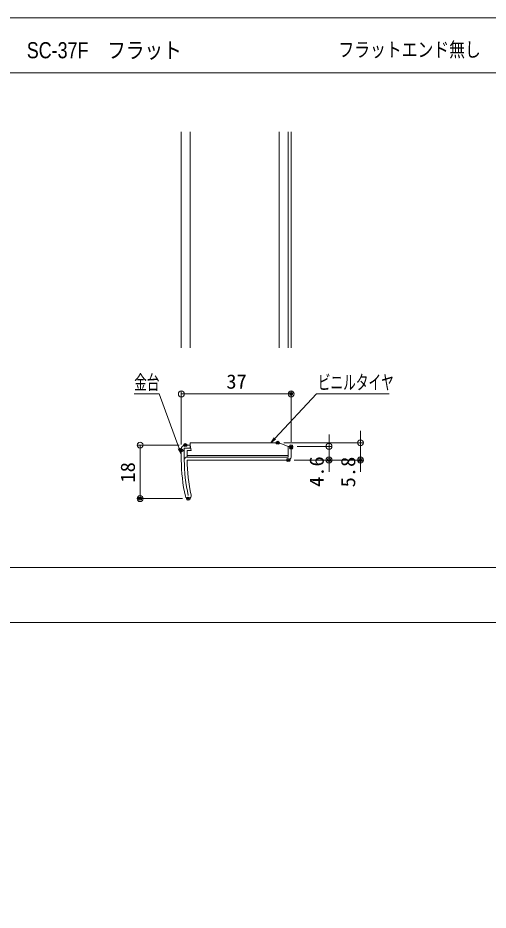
# Model space of a CAD drawing. Units: millimetres, scale not verified. Extents: x -400 to 400, y -277 to 277.
# Drawn here: x 96.5 to 254.9, y -23.4 to 276.9 of the extents above; entities that cross this region are included whole.
import ezdxf
from ezdxf.enums import TextEntityAlignment as Align

# ---------------------------------------------------------------- set-up
doc = ezdxf.new("R2010")
doc.units = ezdxf.units.MM
doc.header["$LTSCALE"] = 2
doc.header["$PDMODE"] = 32
doc.header["$PDSIZE"] = 1
doc.layers.add('0-0_moji', color=2, linetype='Continuous')
doc.layers.add('0-5_Defpoints', color=7, linetype='Continuous')
for name, color, linetype, lineweight in [('0-1_zumenwaku', 5, 'Continuous', 9), ('0-2_1', 3, 'Continuous', 9), ('0-3_2', 4, 'Continuous', 9), ('0-4_0', 1, 'Continuous', 9), ('0-9_6文字', 2, 'Continuous', 9)]:
    doc.layers.add(name, color=color, linetype=linetype, lineweight=lineweight)
doc.styles.add('ＭＳ ゴシック', font='')
doc.styles.add('ＭＳ Ｐゴシック', font='')
doc.styles.get('ＭＳ ゴシック').set_extended_font_data('MS Gothic')
doc.styles.get('ＭＳ Ｐゴシック').set_extended_font_data('MS PGothic')

# ---------------------------------------------------------------- blocks, each defined once
blk = doc.blocks.new('_Origin')
at = {"layer": '0-4_0'}
blk.add_line((0, 0), (-2, 0), dxfattribs=at)
blk.add_circle((0, 0), 1, dxfattribs=at)
blk = doc.blocks.new('MLeader1')
at = {"layer": '0-9_6文字', "color": 1}
blk.add_line((197.855, 150.348), (221.59, 150.348), dxfattribs=at)
at = {"layer": '0-9_6文字'}
blk.add_line((183.33, 135.146), (181.718, 133.915), dxfattribs=at)
at = {"layer": '0-9_6文字', "color": 1}
blk.add_lwpolyline([(183.086, 135.374), (197.135, 150.348), (197.855, 150.348)], dxfattribs=at)
at = {"layer": '0-9_6文字'}
blk.add_lwpolyline([(182.843, 135.602), (181.718, 133.915), (183.086, 135.374)], dxfattribs=at)
at = {"layer": '0-9_6文字', "style": 'ＭＳ ゴシック', "width": 0.65}
blk.add_text('ビニルタイヤ', height=4.809, dxfattribs=at).set_placement((197.556, 150.406), align=Align.BOTTOM_LEFT)
blk = doc.blocks.new('MLeader2')
at = {"layer": '0-9_6文字', "color": 1}
blk.add_line((135.698, 150.348), (143.345, 150.348), dxfattribs=at)
at = {"layer": '0-9_6文字'}
blk.add_line((151.188, 132.112), (151.571, 130.121), dxfattribs=at)
at = {"layer": '0-9_6文字', "color": 1}
blk.add_lwpolyline([(150.875, 131.996), (144.065, 150.348), (143.345, 150.348)], dxfattribs=at)
at = {"layer": '0-9_6文字'}
blk.add_lwpolyline([(150.563, 131.88), (151.571, 130.121), (150.875, 131.996)], dxfattribs=at)
at = {"layer": '0-9_6文字', "style": 'ＭＳ ゴシック', "width": 0.65}
blk.add_text('金台', height=4.809, dxfattribs=at).set_placement((135.698, 150.398), align=Align.BOTTOM_LEFT)

msp = doc.modelspace()

# ---------------------------------------------------------------- linework, layer by layer
at = {"layer": '0-1_zumenwaku'}
for p, q in [((-399.59, 258.392), (258.01, 258.392)), ((258.01, 91.915), (-399.99, 91.915)), ((-399.59, 73.392), (258.01, 73.392))]:
    msp.add_line(p, q, dxfattribs=at)
msp.add_lwpolyline([(-399.99, -277.085), (400.01, -277.085), (400.01, 276.915), (-399.99, 276.915)], close=True, dxfattribs=at)
at = {"layer": '0-2_1'}
for p, q in [((151.571, 165.879), (151.571, 238.562)), ((154.571, 238.562), (154.571, 165.879)), ((187.571, 238.562), (187.571, 165.879)), ((188.571, 165.879), (188.571, 238.562)), ((151.571, 128.115), (151.571, 131.815)), ((153.571, 128.115), (187.571, 128.115))]:
    msp.add_line(p, q, dxfattribs=at)
for points in [[(152.871, 133.115), (154.571, 133.115), (154.571, 132.115), (152.571, 132.115), (152.571, 128.115)], [(188.571, 129.115), (188.571, 132.715), (187.571, 132.715), (187.571, 129.115), (153.571, 129.115)]]:
    msp.add_lwpolyline(points, dxfattribs=at)
for centre, radius, start, end in [((152.871, 131.815), 1.3, 90, 180), ((206.571, 128.115), 55, 180, 192.83958), ((153.571, 128.115), 1, 90, 180), ((206.571, 128.115), 54, 180, 192.83958), ((206.571, 128.115), 53, 180, 192.83958), ((187.571, 129.115), 1, 270, 0), ((153.921, 116.115), 1, 192.83958, 12.83958)]:
    msp.add_arc(centre, radius, start, end, dxfattribs=at)
at = {"layer": '0-3_2'}
for p, q in [((184.571, 238.562), (184.571, 165.879)), ((187.571, 132.715), (184.571, 133.915)), ((153.571, 129.615), (187.571, 129.615))]:
    msp.add_line(p, q, dxfattribs=at)
msp.add_lwpolyline([(184.571, 133.915), (154.571, 133.915), (154.571, 133.115), (154.889, 131.315), (153.571, 131.315), (153.571, 129.115)], dxfattribs=at)
at = {"layer": '0-4_0'}
for p, q in [((151.571, 133.344), (151.571, 151.348)), ((153.571, 150.348), (186.571, 150.348)), ((188.571, 134.244), (188.571, 151.348)), ((201.316, 134.715), (201.316, 136.715)), ((211.917, 135.915), (211.917, 137.915)), ((150.871, 133.115), (136.695, 133.115)), ((186.071, 133.915), (212.917, 133.915)), ((190.571, 132.715), (202.316, 132.715)), ((201.316, 132.715), (201.316, 128.115)), ((211.917, 133.915), (211.917, 128.115)), ((137.695, 131.115), (137.695, 117.115)), ((189.571, 128.115), (202.316, 128.115)), ((189.571, 128.115), (212.917, 128.115)), ((201.316, 126.115), (201.316, 124.115)), ((211.917, 126.115), (211.917, 124.115)), ((151.921, 115.115), (136.695, 115.115))]:
    msp.add_line(p, q, dxfattribs=at)
at = {"layer": '0-5_Defpoints'}
for p in [(188.571, 150.348), (152.871, 133.115), (184.071, 133.915), (188.571, 132.715), (188.571, 132.244), (151.571, 131.344), (187.571, 128.115), (201.316, 128.115), (211.917, 128.115), (137.695, 115.115), (153.921, 115.115)]:
    msp.add_point(p, dxfattribs=at)

# ---------------------------------------------------------------- block references
at = {"layer": '0-4_0'}
for p, rotation in [((151.571, 150.348), 180), ((211.917, 133.915), 270), ((137.695, 133.115), 90), ((201.316, 132.715), 270), ((201.316, 128.115), 90), ((211.917, 128.115), 90), ((137.695, 115.115), 270)]:
    msp.add_blockref('_Origin', p, dxfattribs=dict(at, rotation=rotation))
msp.add_blockref('_Origin', (188.571, 150.348), dxfattribs=at)
at = {"layer": '0-9_6文字'}
for name in ['MLeader2', 'MLeader1']:
    msp.add_blockref(name, (0, 0), dxfattribs=at)

# ---------------------------------------------------------------- texts
at = {"layer": '0-0_moji', "style": 'ＭＳ Ｐゴシック'}
for s, height, width, p in [('SC-37F\u3000フラット', 5.423, 0.85, (99.516, 261.676)), ('フラットエンド無し', 4.883, 0.8, (204.481, 262.316))]:
    msp.add_text(s, height=height, dxfattribs=dict(at, width=width)).set_placement(p, align=Align.BOTTOM_LEFT)
at = {"layer": '0-4_0', "color": 2, "style": 'ＭＳ ゴシック', "width": 1.05}
msp.add_text('37', height=4.809, dxfattribs=at).set_placement((166.738, 150.673), align=Align.BOTTOM_LEFT)
for s, p in [('18', (137.37, 120.532)), ('4.6', (200.991, 119.054)), ('5.8', (211.592, 118.916))]:
    msp.add_text(s, height=4.809, rotation=90, dxfattribs=at).set_placement(p, align=Align.BOTTOM_LEFT)

doc.saveas('drawing.dxf')
